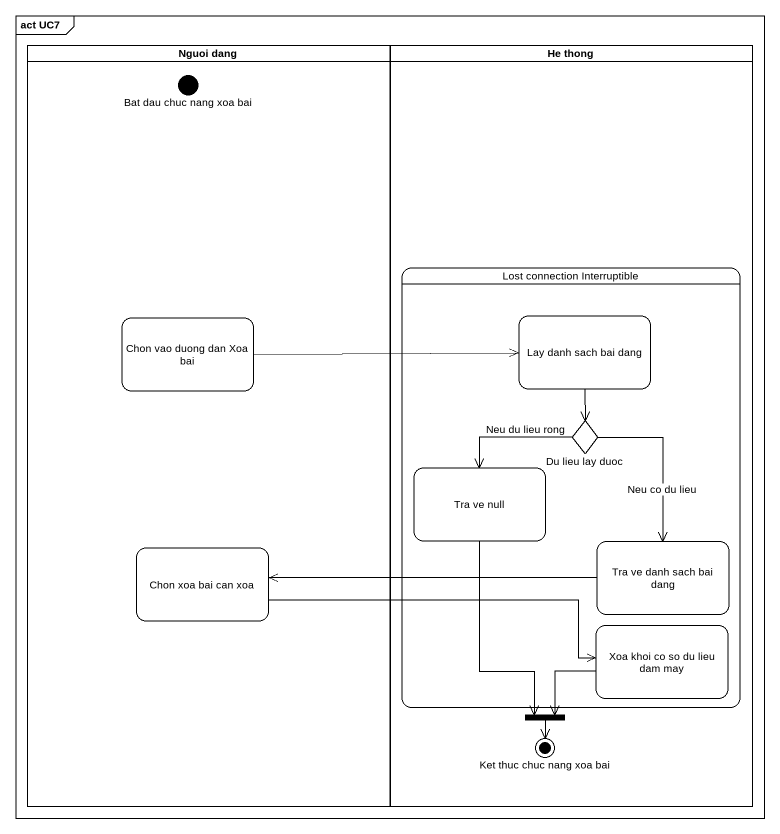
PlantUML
@startuml
mainframe act UC7
hide empty description
state "Nguoi dang" as Nguoi_dang <<partition>> {
  state "Bat dau chuc nang xoa bai" as Bat_dau_chuc_nang_xoa_bai <<start>>
  state "Chon vao duong dan Xoa bai" as Chon_vao_duong_dan_Xoa_bai
  state "Chon xoa bai can xoa" as Chon_xoa_bai_can_xoa
}
state "He thong" as He_thong <<partition>> {
  state "Lost connection Interruptible" as Lost_connection {
    state "Lay danh sach bai dang" as Lay_danh_sach_bai_dang
    state "Du lieu lay duoc" as Du_lieu_lay_duoc <<choice>>
    state "Tra ve null" as Tra_ve_null
    state "Tra ve danh sach bai dang" as Tra_ve_danh_sach_bai_dang
    state "Xoa khoi co so du lieu dam may" as Xoa_khoi_co_so_du_lieu_dam
  }
  state fork1 <<join>>
  state "Ket thuc chuc nang xoa bai" as Ket_thuc_chuc_nang_xoa_bai <<end>>
}
Chon_vao_duong_dan_Xoa_bai -right-> Lay_danh_sach_bai_dang
Lay_danh_sach_bai_dang --> Du_lieu_lay_duoc
Du_lieu_lay_duoc --> Tra_ve_null : Neu du lieu rong
Du_lieu_lay_duoc --> Tra_ve_danh_sach_bai_dang : Neu co du lieu
Tra_ve_null --> fork1
Chon_xoa_bai_can_xoa -right-> Xoa_khoi_co_so_du_lieu_dam
Tra_ve_danh_sach_bai_dang -left-> Chon_xoa_bai_can_xoa
Xoa_khoi_co_so_du_lieu_dam -left-> fork1
fork1 --> Ket_thuc_chuc_nang_xoa_bai
@enduml
